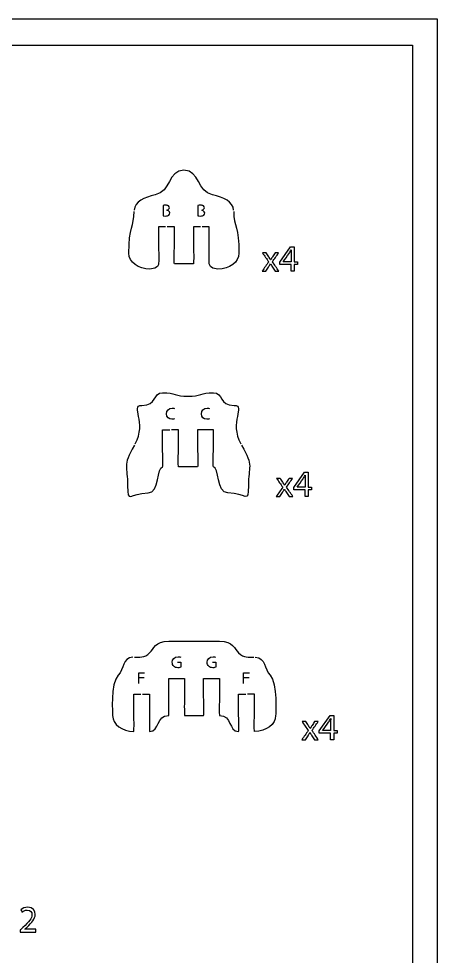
# Model space of a CAD drawing. Extents: x 0 to 620, y 0 to 360.
# Drawn here: x 540.9 to 620, y 183.1 to 360 of the extents above; entities that cross this region are included whole.
import ezdxf

# ---------------------------------------------------------------- set-up
doc = ezdxf.new("R2010")
doc.units = 0
doc.header["$MEASUREMENT"] = 0
doc.layers.add('DEFAULT', color=7, linetype='CONTINUOUS')

msp = doc.modelspace()

# ---------------------------------------------------------------- linework, layer by layer
at = {"layer": 'DEFAULT', "color": 36}
for points in [[(620, 0), (0, 0), (0, 360), (620, 360)], [(615.33, 5.38), (213.62, 5.38), (213.62, 355), (615.33, 355)], [(592.37, 312.37), (592.37, 313.62), (590.24, 313.62), (590.24, 314.03), (592.29, 316.96), (592.96, 316.96), (592.96, 314.11), (593.6, 314.11), (593.6, 313.62), (592.96, 313.62), (592.96, 312.37)], [(595.02, 269.84), (595.02, 271.09), (592.89, 271.09), (592.89, 271.5), (594.94, 274.43), (595.61, 274.43), (595.61, 271.57), (596.25, 271.57), (596.25, 271.09), (595.61, 271.09), (595.61, 269.84)], [(599.84, 223.91), (599.84, 225.16), (597.71, 225.16), (597.71, 225.57), (599.76, 228.5), (600.43, 228.5), (600.43, 225.65), (601.07, 225.65), (601.07, 225.16), (600.43, 225.16), (600.43, 223.91)]]:
    msp.add_lwpolyline(points, close=True, dxfattribs=at)
at = {"layer": 'DEFAULT', "color": 250}
for points in [[(563.59, 234.53), (563.59, 236.55), (564.68, 236.55)], [(563.59, 235.66), (564.62, 235.66)], [(583.41, 234.53), (583.41, 236.55), (584.5, 236.55)], [(583.41, 235.66), (584.44, 235.66)]]:
    msp.add_lwpolyline(points, dxfattribs=at)
at = {"layer": 'DEFAULT', "color": 1}
for points, knots in [([(581.52, 323.9), (581.41, 325.46), (579.62, 326.32), (577.53, 326.75), (574.6, 327.36), (575.11, 331.39), (572.12, 331.39), (569.13, 331.39), (569.64, 327.36), (566.71, 326.75), (564.61, 326.32), (562.83, 325.46), (562.72, 323.9)], [0, 0, 0, 0, 1, 1, 1, 2, 2, 2, 3, 3, 3, 4, 4, 4, 4]), ([(568.67, 320.75), (568.22, 320.75), (567.77, 320.75), (567.32, 320.75), (567.32, 319.58), (567.32, 318.42), (567.32, 317.25), (567.32, 316.28), (567.37, 316.09), (567.37, 315.5), (567.37, 314.53), (567.37, 313.75), (567.32, 313.75), (567.32, 313.75), (567.32, 312.75), (565.71, 312.75), (563.5, 312.75), (561.71, 314.09), (561.71, 315.75), (561.71, 320.67), (562.68, 320.75), (562.71, 323.6)], [0, 0, 0, 0, 3.83, 3.83, 3.83, 13.76, 13.76, 13.76, 14.76, 14.76, 14.76, 15.76, 15.76, 15.76, 16.76, 16.76, 16.76, 17.76, 17.76, 17.76, 18.76, 18.76, 18.76, 18.76]), ([(581.53, 323.6), (581.56, 320.75), (582.53, 320.67), (582.53, 315.75), (582.53, 314.09), (580.74, 312.75), (578.53, 312.75), (576.92, 312.75), (576.92, 313.75), (576.92, 313.75), (576.87, 313.75), (576.87, 314.53), (576.87, 315.5), (576.87, 316.09), (576.92, 316.28), (576.92, 317.25), (576.92, 318.42), (576.92, 319.58), (576.92, 320.75), (576.47, 320.75), (576.02, 320.75), (575.57, 320.75)], [0, 0, 0, 0, 1, 1, 1, 2, 2, 2, 3, 3, 3, 4, 4, 4, 5, 5, 5, 14.93, 14.93, 14.93, 18.76, 18.76, 18.76, 18.76]), ([(575.27, 320.75), (574.82, 320.75), (574.37, 320.75), (573.92, 320.75), (573.92, 319.58), (573.92, 318.42), (573.92, 317.25), (573.92, 316.28), (573.97, 316.09), (573.97, 315.5), (573.97, 314.53), (573.97, 313.75), (573.92, 313.75), (572.72, 313.75), (571.52, 313.75), (570.32, 313.75), (570.27, 313.75), (570.27, 314.53), (570.27, 315.5), (570.27, 316.09), (570.32, 316.28), (570.32, 317.25), (570.32, 318.42), (570.32, 319.58), (570.32, 320.75), (569.87, 320.75), (569.42, 320.75), (568.97, 320.75)], [0, 0, 0, 0, 3.83, 3.83, 3.83, 13.76, 13.76, 13.76, 14.76, 14.76, 14.76, 15.76, 15.76, 15.76, 25.97, 25.97, 25.97, 26.97, 26.97, 26.97, 27.97, 27.97, 27.97, 37.9, 37.9, 37.9, 41.73, 41.73, 41.73, 41.73]), ([(562.91, 279.76), (565.21, 283.84), (561.94, 287.01), (564.16, 287.01), (567.16, 287.01), (566.15, 289.42), (568.09, 289.42), (570.49, 289.42), (570.49, 288.74), (572.9, 288.74), (575.3, 288.74), (575.3, 289.42), (577.7, 289.42), (579.64, 289.42), (578.63, 287.01), (581.63, 287.01), (583.85, 287.01), (580.58, 283.84), (582.87, 279.76)], [0, 0, 0, 0, 1, 1, 1, 2, 2, 2, 3, 3, 3, 4, 4, 4, 5, 5, 5, 6, 6, 6, 6]), ([(562.76, 279.5), (560.4, 275.45), (561.49, 275.64), (561.49, 271.82), (561.49, 268.33), (561.89, 270.51), (565.34, 270.51), (567.62, 270.51), (566.93, 275.41), (568.09, 275.41), (568.14, 275.41), (568.15, 276.2), (568.15, 277.16), (568.15, 277.75), (568.09, 277.95), (568.09, 278.91), (568.09, 280.08), (568.09, 281.25), (568.09, 282.42), (568.55, 282.42), (569, 282.42), (569.45, 282.42)], [0, 0, 0, 0, 1, 1, 1, 2, 2, 2, 3, 3, 3, 4, 4, 4, 5, 5, 5, 14.93, 14.93, 14.93, 18.77, 18.77, 18.77, 18.77]), ([(583.03, 279.5), (585.39, 275.45), (584.3, 275.64), (584.3, 271.82), (584.3, 268.33), (583.9, 270.51), (580.45, 270.51), (578.17, 270.51), (578.86, 275.41), (577.7, 275.41), (577.65, 275.41), (577.65, 276.2), (577.65, 277.16), (577.65, 277.75), (577.7, 277.95), (577.7, 278.91), (577.7, 280.08), (577.7, 281.25), (577.7, 282.42), (576.7, 282.42), (575.7, 282.42), (574.7, 282.42), (574.7, 281.25), (574.7, 280.08), (574.7, 278.91), (574.7, 277.95), (574.75, 277.75), (574.75, 277.16), (574.75, 276.2), (574.75, 275.41), (574.7, 275.41), (573.5, 275.41), (572.3, 275.41), (571.1, 275.41), (571.05, 275.41), (571.05, 276.2), (571.05, 277.16), (571.05, 277.75), (571.1, 277.95), (571.1, 278.91), (571.1, 280.08), (571.1, 281.25), (571.1, 282.42), (570.65, 282.42), (570.2, 282.42), (569.75, 282.42)], [0, 0, 0, 0, 1, 1, 1, 2, 2, 2, 3, 3, 3, 4, 4, 4, 5, 5, 5, 14.93, 14.93, 14.93, 23.44, 23.44, 23.44, 33.37, 33.37, 33.37, 34.37, 34.37, 34.37, 35.37, 35.37, 35.37, 45.58, 45.58, 45.58, 46.58, 46.58, 46.58, 47.58, 47.58, 47.58, 57.51, 57.51, 57.51, 61.33, 61.33, 61.33, 61.33]), ([(562.79, 239.5), (563.64, 239.48), (564.7, 239.35), (565.64, 240.29), (566.43, 241.08), (566.67, 242.5), (569.24, 242.5), (572.45, 242.5), (575.65, 242.5), (578.85, 242.5), (581.43, 242.5), (581.67, 241.08), (582.46, 240.29), (583.4, 239.35), (584.45, 239.48), (585.31, 239.5)], [0, 0, 0, 0, 1, 1, 1, 2, 2, 2, 29.23, 29.23, 29.23, 30.23, 30.23, 30.23, 31.23, 31.23, 31.23, 31.23]), ([(562.49, 239.5), (560.45, 239.4), (560.85, 237.24), (559.7, 236.1), (558.2, 234.6), (558.64, 228.5), (558.64, 228.5), (558.64, 226.84), (560.43, 225.5), (562.64, 225.5), (562.69, 225.5), (562.69, 226.28), (562.69, 227.25), (562.69, 227.84), (562.64, 228.03), (562.64, 229), (562.64, 230.17), (562.64, 231.33), (562.64, 232.5), (563.09, 232.5), (563.54, 232.5), (563.99, 232.5)], [0, 0, 0, 0, 1, 1, 1, 2, 2, 2, 3, 3, 3, 4, 4, 4, 5, 5, 5, 14.93, 14.93, 14.93, 18.76, 18.76, 18.76, 18.76]), ([(585.61, 239.5), (587.65, 239.4), (587.25, 237.24), (588.4, 236.1), (589.89, 234.6), (589.46, 228.5), (589.46, 228.5), (589.46, 226.84), (587.67, 225.5), (585.46, 225.5), (585.41, 225.5), (585.41, 226.28), (585.41, 227.25), (585.41, 227.84), (585.46, 228.03), (585.46, 229), (585.46, 230.17), (585.46, 231.33), (585.46, 232.5), (585.01, 232.5), (584.56, 232.5), (584.11, 232.5)], [0, 0, 0, 0, 1, 1, 1, 2, 2, 2, 3, 3, 3, 4, 4, 4, 5, 5, 5, 14.93, 14.93, 14.93, 18.76, 18.76, 18.76, 18.76]), ([(564.29, 232.5), (564.74, 232.5), (565.19, 232.5), (565.64, 232.5), (565.64, 231.33), (565.64, 230.17), (565.64, 229), (565.64, 228.03), (565.59, 227.84), (565.59, 227.25), (565.59, 226.28), (565.59, 225.5), (565.64, 225.5), (567.63, 225.5), (566.8, 228.5), (569.24, 228.5), (569.3, 228.5), (569.3, 229.28), (569.3, 230.25), (569.3, 230.84), (569.24, 231.03), (569.24, 232), (569.24, 233.17), (569.24, 234.33), (569.24, 235.5), (570.25, 235.5), (571.25, 235.5), (572.25, 235.5), (572.25, 234.33), (572.25, 233.17), (572.25, 232), (572.25, 231.03), (572.2, 230.84), (572.2, 230.25), (572.2, 229.28), (572.2, 228.5), (572.25, 228.5), (573.45, 228.5), (574.65, 228.5), (575.85, 228.5), (575.9, 228.5), (575.9, 229.28), (575.9, 230.25), (575.9, 230.84), (575.85, 231.03), (575.85, 232), (575.85, 233.17), (575.85, 234.33), (575.85, 235.5), (576.85, 235.5), (577.85, 235.5), (578.85, 235.5), (578.85, 234.33), (578.85, 233.17), (578.85, 232), (578.85, 231.03), (578.8, 230.84), (578.8, 230.25), (578.8, 229.28), (578.8, 228.5), (578.85, 228.5), (581.3, 228.5), (580.46, 225.5), (582.46, 225.5), (582.51, 225.5), (582.51, 226.28), (582.51, 227.25), (582.51, 227.84), (582.46, 228.03), (582.46, 229), (582.46, 230.17), (582.46, 231.33), (582.46, 232.5), (582.91, 232.5), (583.36, 232.5), (583.81, 232.5)], [0, 0, 0, 0, 3.83, 3.83, 3.83, 13.76, 13.76, 13.76, 14.76, 14.76, 14.76, 15.76, 15.76, 15.76, 16.76, 16.76, 16.76, 17.76, 17.76, 17.76, 18.76, 18.76, 18.76, 28.69, 28.69, 28.69, 37.2, 37.2, 37.2, 47.13, 47.13, 47.13, 48.13, 48.13, 48.13, 49.13, 49.13, 49.13, 59.34, 59.34, 59.34, 60.34, 60.34, 60.34, 61.34, 61.34, 61.34, 71.27, 71.27, 71.27, 79.78, 79.78, 79.78, 89.71, 89.71, 89.71, 90.71, 90.71, 90.71, 91.71, 91.71, 91.71, 92.71, 92.71, 92.71, 93.71, 93.71, 93.71, 94.71, 94.71, 94.71, 104.64, 104.64, 104.64, 108.47, 108.47, 108.47, 108.47])]:
    msp.add_open_spline(points, degree=3, knots=knots, dxfattribs=at)
at = {"layer": 'DEFAULT', "color": 250}
for points, knots in [([(568.18, 324.78), (568.29, 324.8), (568.47, 324.82), (568.66, 324.82), (568.92, 324.82), (569.09, 324.77), (569.21, 324.67), (569.32, 324.59), (569.38, 324.47), (569.38, 324.32), (569.38, 324.12), (569.12, 323.95), (568.91, 323.87), (568.91, 323.87), (569.46, 323.66), (569.46, 323.36), (569.46, 323.19), (569.39, 323.05), (569.28, 322.95), (569.14, 322.83), (568.92, 322.77), (568.59, 322.77), (568.41, 322.77), (568.27, 322.78), (568.18, 322.79), (568.18, 323.45), (568.18, 324.11), (568.18, 324.78)], [5.635, 5.635, 5.635, 5.635, 6.635, 6.635, 6.635, 7.635, 7.635, 7.635, 8.635, 8.635, 8.635, 9.635, 9.635, 9.635, 10.635, 10.635, 10.635, 11.635, 11.635, 11.635, 12.635, 12.635, 12.635, 13.635, 13.635, 13.635, 19.27, 19.27, 19.27, 19.27]), ([(574.78, 324.78), (574.9, 324.8), (575.08, 324.82), (575.26, 324.82), (575.52, 324.82), (575.69, 324.77), (575.82, 324.67), (575.92, 324.59), (575.98, 324.47), (575.98, 324.32), (575.98, 324.12), (575.73, 323.95), (575.51, 323.87), (575.51, 323.87), (576.06, 323.66), (576.06, 323.36), (576.06, 323.19), (575.99, 323.05), (575.89, 322.95), (575.75, 322.83), (575.52, 322.77), (575.19, 322.77), (575.01, 322.77), (574.87, 322.78), (574.78, 322.79), (574.78, 323.45), (574.78, 324.11), (574.78, 324.78)], [5.635, 5.635, 5.635, 5.635, 6.635, 6.635, 6.635, 7.635, 7.635, 7.635, 8.635, 8.635, 8.635, 9.635, 9.635, 9.635, 10.635, 10.635, 10.635, 11.635, 11.635, 11.635, 12.635, 12.635, 12.635, 13.635, 13.635, 13.635, 19.27, 19.27, 19.27, 19.27]), ([(570.36, 284.51), (570.27, 284.47), (570.07, 284.42), (569.83, 284.42), (569.26, 284.42), (568.83, 284.78), (568.83, 285.44), (568.83, 286.07), (569.26, 286.5), (569.88, 286.5), (570.14, 286.5), (570.3, 286.45), (570.36, 286.41)], [0, 0, 0, 0, 1, 1, 1, 2, 2, 2, 3, 3, 3, 4, 4, 4, 4]), ([(576.97, 284.51), (576.87, 284.47), (576.68, 284.42), (576.43, 284.42), (575.86, 284.42), (575.43, 284.78), (575.43, 285.44), (575.43, 286.07), (575.86, 286.5), (576.49, 286.5), (576.74, 286.5), (576.9, 286.45), (576.97, 286.41)], [0, 0, 0, 0, 1, 1, 1, 2, 2, 2, 3, 3, 3, 4, 4, 4, 4]), ([(570.91, 238.59), (571.13, 238.59), (571.35, 238.59), (571.57, 238.59), (571.57, 238.27), (571.57, 237.94), (571.57, 237.62), (571.46, 237.58), (571.23, 237.51), (570.95, 237.51), (570.65, 237.51), (570.4, 237.59), (570.2, 237.78), (570.02, 237.94), (569.92, 238.21), (569.92, 238.53), (569.92, 239.13), (570.33, 239.57), (571.01, 239.57), (571.25, 239.57), (571.43, 239.52), (571.51, 239.48)], [0, 0, 0, 0, 1.887, 1.887, 1.887, 4.641, 4.641, 4.641, 5.641, 5.641, 5.641, 6.641, 6.641, 6.641, 7.641, 7.641, 7.641, 8.641, 8.641, 8.641, 9.641, 9.641, 9.641, 9.641]), ([(577.51, 238.59), (577.74, 238.59), (577.96, 238.59), (578.18, 238.59), (578.18, 238.27), (578.18, 237.94), (578.18, 237.62), (578.06, 237.58), (577.83, 237.51), (577.56, 237.51), (577.25, 237.51), (577, 237.59), (576.8, 237.78), (576.63, 237.94), (576.52, 238.21), (576.52, 238.53), (576.52, 239.13), (576.94, 239.57), (577.62, 239.57), (577.85, 239.57), (578.03, 239.52), (578.12, 239.48)], [0, 0, 0, 0, 1.887, 1.887, 1.887, 4.641, 4.641, 4.641, 5.641, 5.641, 5.641, 6.641, 6.641, 6.641, 7.641, 7.641, 7.641, 8.641, 8.641, 8.641, 9.641, 9.641, 9.641, 9.641])]:
    msp.add_open_spline(points, degree=3, knots=knots, dxfattribs=at)
at = {"layer": 'DEFAULT', "color": 36}
for points, knots in [([(587.67, 315.79), (587.83, 315.54), (588, 315.3), (588.16, 315.06), (588.29, 314.86), (588.39, 314.69), (588.5, 314.5), (588.51, 314.5), (588.52, 314.5), (588.53, 314.5), (588.64, 314.7), (588.75, 314.88), (588.87, 315.06), (589.02, 315.3), (589.18, 315.55), (589.34, 315.79), (589.57, 315.79), (589.79, 315.79), (590.02, 315.79), (589.63, 315.24), (589.24, 314.69), (588.85, 314.14), (589.25, 313.55), (589.65, 312.96), (590.05, 312.37), (589.82, 312.37), (589.58, 312.37), (589.34, 312.37), (589.18, 312.63), (589.01, 312.89), (588.84, 313.14), (588.71, 313.34), (588.6, 313.53), (588.48, 313.74), (588.47, 313.74), (588.47, 313.74), (588.46, 313.74), (588.35, 313.52), (588.23, 313.35), (588.1, 313.14), (587.94, 312.89), (587.77, 312.63), (587.61, 312.37), (587.38, 312.37), (587.15, 312.37), (586.92, 312.37), (587.33, 312.95), (587.73, 313.54), (588.14, 314.12), (587.75, 314.67), (587.37, 315.23), (586.98, 315.79), (587.21, 315.79), (587.44, 315.79), (587.67, 315.79)], [0, 0, 0, 0, 2.49699, 2.49699, 2.49699, 3.49699, 3.49699, 3.49699, 3.55799, 3.55799, 3.55799, 4.55799, 4.55799, 4.55799, 7.027266, 7.027266, 7.027266, 8.928266, 8.928266, 8.928266, 14.656941, 14.656941, 14.656941, 20.704255, 20.704255, 20.704255, 22.704255, 22.704255, 22.704255, 25.306785, 25.306785, 25.306785, 26.306785, 26.306785, 26.306785, 26.346785, 26.346785, 26.346785, 27.346785, 27.346785, 27.346785, 29.938997, 29.938997, 29.938997, 31.877997, 31.877997, 31.877997, 37.899372, 37.899372, 37.899372, 43.664394, 43.664394, 43.664394, 45.624394, 45.624394, 45.624394, 45.624394]), ([(592.37, 314.11), (592.37, 314.62), (592.37, 315.13), (592.37, 315.64), (592.37, 315.88), (592.38, 316.12), (592.39, 316.36), (592.39, 316.36), (592.38, 316.36), (592.37, 316.36), (592.23, 316.09), (592.12, 315.9), (591.99, 315.68), (591.62, 315.16), (591.24, 314.64), (590.87, 314.12), (590.87, 314.12), (590.87, 314.11), (590.87, 314.11), (591.37, 314.11), (591.87, 314.11), (592.37, 314.11)], [4.262, 4.262, 4.262, 4.262, 8.603, 8.603, 8.603, 9.603, 9.603, 9.603, 9.663, 9.663, 9.663, 10.663, 10.663, 10.663, 16.110051, 16.110051, 16.110051, 16.150051, 16.150051, 16.150051, 20.412051, 20.412051, 20.412051, 20.412051]), ([(590.32, 273.25), (590.48, 273.01), (590.65, 272.76), (590.81, 272.52), (590.94, 272.33), (591.04, 272.15), (591.15, 271.96), (591.16, 271.96), (591.17, 271.96), (591.18, 271.96), (591.29, 272.17), (591.4, 272.34), (591.51, 272.53), (591.67, 272.77), (591.83, 273.01), (591.99, 273.25), (592.22, 273.25), (592.44, 273.25), (592.67, 273.25), (592.28, 272.7), (591.89, 272.15), (591.5, 271.6), (591.9, 271.01), (592.3, 270.43), (592.7, 269.84), (592.46, 269.84), (592.23, 269.84), (591.99, 269.84), (591.83, 270.09), (591.66, 270.35), (591.49, 270.61), (591.36, 270.8), (591.25, 271), (591.13, 271.2), (591.12, 271.2), (591.12, 271.2), (591.11, 271.2), (591, 270.99), (590.88, 270.81), (590.75, 270.61), (590.59, 270.35), (590.42, 270.09), (590.26, 269.84), (590.03, 269.84), (589.8, 269.84), (589.57, 269.84), (589.98, 270.42), (590.38, 271), (590.79, 271.58), (590.4, 272.14), (590.02, 272.7), (589.63, 273.25), (589.86, 273.25), (590.09, 273.25), (590.32, 273.25)], [0, 0, 0, 0, 2.497543, 2.497543, 2.497543, 3.497543, 3.497543, 3.497543, 3.557543, 3.557543, 3.557543, 4.557543, 4.557543, 4.557543, 7.026819, 7.026819, 7.026819, 8.927819, 8.927819, 8.927819, 14.656494, 14.656494, 14.656494, 20.703808, 20.703808, 20.703808, 22.703808, 22.703808, 22.703808, 25.306883, 25.306883, 25.306883, 26.306883, 26.306883, 26.306883, 26.346883, 26.346883, 26.346883, 27.346883, 27.346883, 27.346883, 29.939095, 29.939095, 29.939095, 31.880095, 31.880095, 31.880095, 37.902042, 37.902042, 37.902042, 43.667633, 43.667633, 43.667633, 45.628633, 45.628633, 45.628633, 45.628633]), ([(595.02, 271.57), (595.02, 272.08), (595.02, 272.6), (595.02, 273.11), (595.02, 273.35), (595.03, 273.59), (595.04, 273.83), (595.04, 273.83), (595.03, 273.83), (595.02, 273.83), (594.88, 273.56), (594.77, 273.36), (594.64, 273.15), (594.27, 272.63), (593.89, 272.11), (593.52, 271.59), (593.52, 271.58), (593.52, 271.58), (593.52, 271.57), (594.02, 271.57), (594.52, 271.57), (595.02, 271.57)], [4.26, 4.26, 4.26, 4.26, 8.601, 8.601, 8.601, 9.601, 9.601, 9.601, 9.662, 9.662, 9.662, 10.662, 10.662, 10.662, 16.107883, 16.107883, 16.107883, 16.147883, 16.147883, 16.147883, 20.407883, 20.407883, 20.407883, 20.407883]), ([(595.14, 227.33), (595.31, 227.08), (595.47, 226.84), (595.63, 226.59), (595.76, 226.4), (595.86, 226.22), (595.98, 226.03), (595.98, 226.03), (595.99, 226.03), (596, 226.03), (596.11, 226.24), (596.22, 226.42), (596.34, 226.6), (596.5, 226.84), (596.66, 227.08), (596.82, 227.33), (597.04, 227.33), (597.26, 227.33), (597.49, 227.33), (597.1, 226.77), (596.71, 226.22), (596.32, 225.67), (596.72, 225.09), (597.12, 224.5), (597.52, 223.91), (597.29, 223.91), (597.05, 223.91), (596.82, 223.91), (596.65, 224.17), (596.48, 224.42), (596.32, 224.68), (596.18, 224.88), (596.07, 225.07), (595.95, 225.27), (595.94, 225.27), (595.94, 225.27), (595.93, 225.27), (595.82, 225.06), (595.7, 224.88), (595.58, 224.68), (595.41, 224.42), (595.25, 224.17), (595.08, 223.91), (594.85, 223.91), (594.62, 223.91), (594.4, 223.91), (594.8, 224.49), (595.21, 225.07), (595.61, 225.65), (595.22, 226.21), (594.84, 226.77), (594.45, 227.33), (594.68, 227.33), (594.91, 227.33), (595.14, 227.33)], [0, 0, 0, 0, 2.49671, 2.49671, 2.49671, 3.49671, 3.49671, 3.49671, 3.55671, 3.55671, 3.55671, 4.55671, 4.55671, 4.55671, 7.025985, 7.025985, 7.025985, 8.926985, 8.926985, 8.926985, 14.654844, 14.654844, 14.654844, 20.702157, 20.702157, 20.702157, 22.702157, 22.702157, 22.702157, 25.305233, 25.305233, 25.305233, 26.305233, 26.305233, 26.305233, 26.345233, 26.345233, 26.345233, 27.345233, 27.345233, 27.345233, 29.937445, 29.937445, 29.937445, 31.878445, 31.878445, 31.878445, 37.899571, 37.899571, 37.899571, 43.665162, 43.665162, 43.665162, 45.626162, 45.626162, 45.626162, 45.626162]), ([(599.84, 225.65), (599.84, 226.16), (599.84, 226.67), (599.84, 227.18), (599.84, 227.42), (599.85, 227.66), (599.87, 227.9), (599.86, 227.9), (599.85, 227.9), (599.84, 227.9), (599.7, 227.63), (599.59, 227.43), (599.46, 227.22), (599.09, 226.7), (598.71, 226.18), (598.34, 225.66), (598.34, 225.66), (598.34, 225.65), (598.34, 225.65), (598.84, 225.65), (599.34, 225.65), (599.84, 225.65)], [4.26, 4.26, 4.26, 4.26, 8.601, 8.601, 8.601, 9.601, 9.601, 9.601, 9.662, 9.662, 9.662, 10.662, 10.662, 10.662, 16.107883, 16.107883, 16.107883, 16.147883, 16.147883, 16.147883, 20.407883, 20.407883, 20.407883, 20.407883]), ([(541.2, 187.63), (541.2, 187.76), (541.2, 187.88), (541.2, 188.01), (541.37, 188.17), (541.53, 188.33), (541.69, 188.49), (542.86, 189.6), (543.39, 190.19), (543.4, 190.88), (543.4, 191.35), (543.17, 191.78), (542.49, 191.78), (542.07, 191.78), (541.73, 191.57), (541.51, 191.39), (541.45, 191.54), (541.38, 191.68), (541.32, 191.83), (541.63, 192.1), (542.09, 192.3), (542.62, 192.3), (543.6, 192.3), (544.02, 191.62), (544.02, 190.96), (544.02, 190.11), (543.41, 189.43), (542.44, 188.5), (542.32, 188.39), (542.19, 188.27), (542.07, 188.16), (542.07, 188.16), (542.07, 188.15), (542.07, 188.15), (542.76, 188.15), (543.45, 188.15), (544.13, 188.15), (544.13, 187.97), (544.13, 187.8), (544.13, 187.63), (543.16, 187.63), (542.18, 187.63), (541.2, 187.63)], [8.302, 8.302, 8.302, 8.302, 9.382, 9.382, 9.382, 11.306235, 11.306235, 11.306235, 12.306235, 12.306235, 12.306235, 13.306235, 13.306235, 13.306235, 14.306235, 14.306235, 14.306235, 15.666823, 15.666823, 15.666823, 16.666823, 16.666823, 16.666823, 17.666823, 17.666823, 17.666823, 18.666823, 18.666823, 18.666823, 20.083581, 20.083581, 20.083581, 20.123581, 20.123581, 20.123581, 25.965581, 25.965581, 25.965581, 27.425581, 27.425581, 27.425581, 35.727581, 35.727581, 35.727581, 35.727581])]:
    msp.add_open_spline(points, degree=3, knots=knots, dxfattribs=at)

doc.saveas('drawing.dxf')
